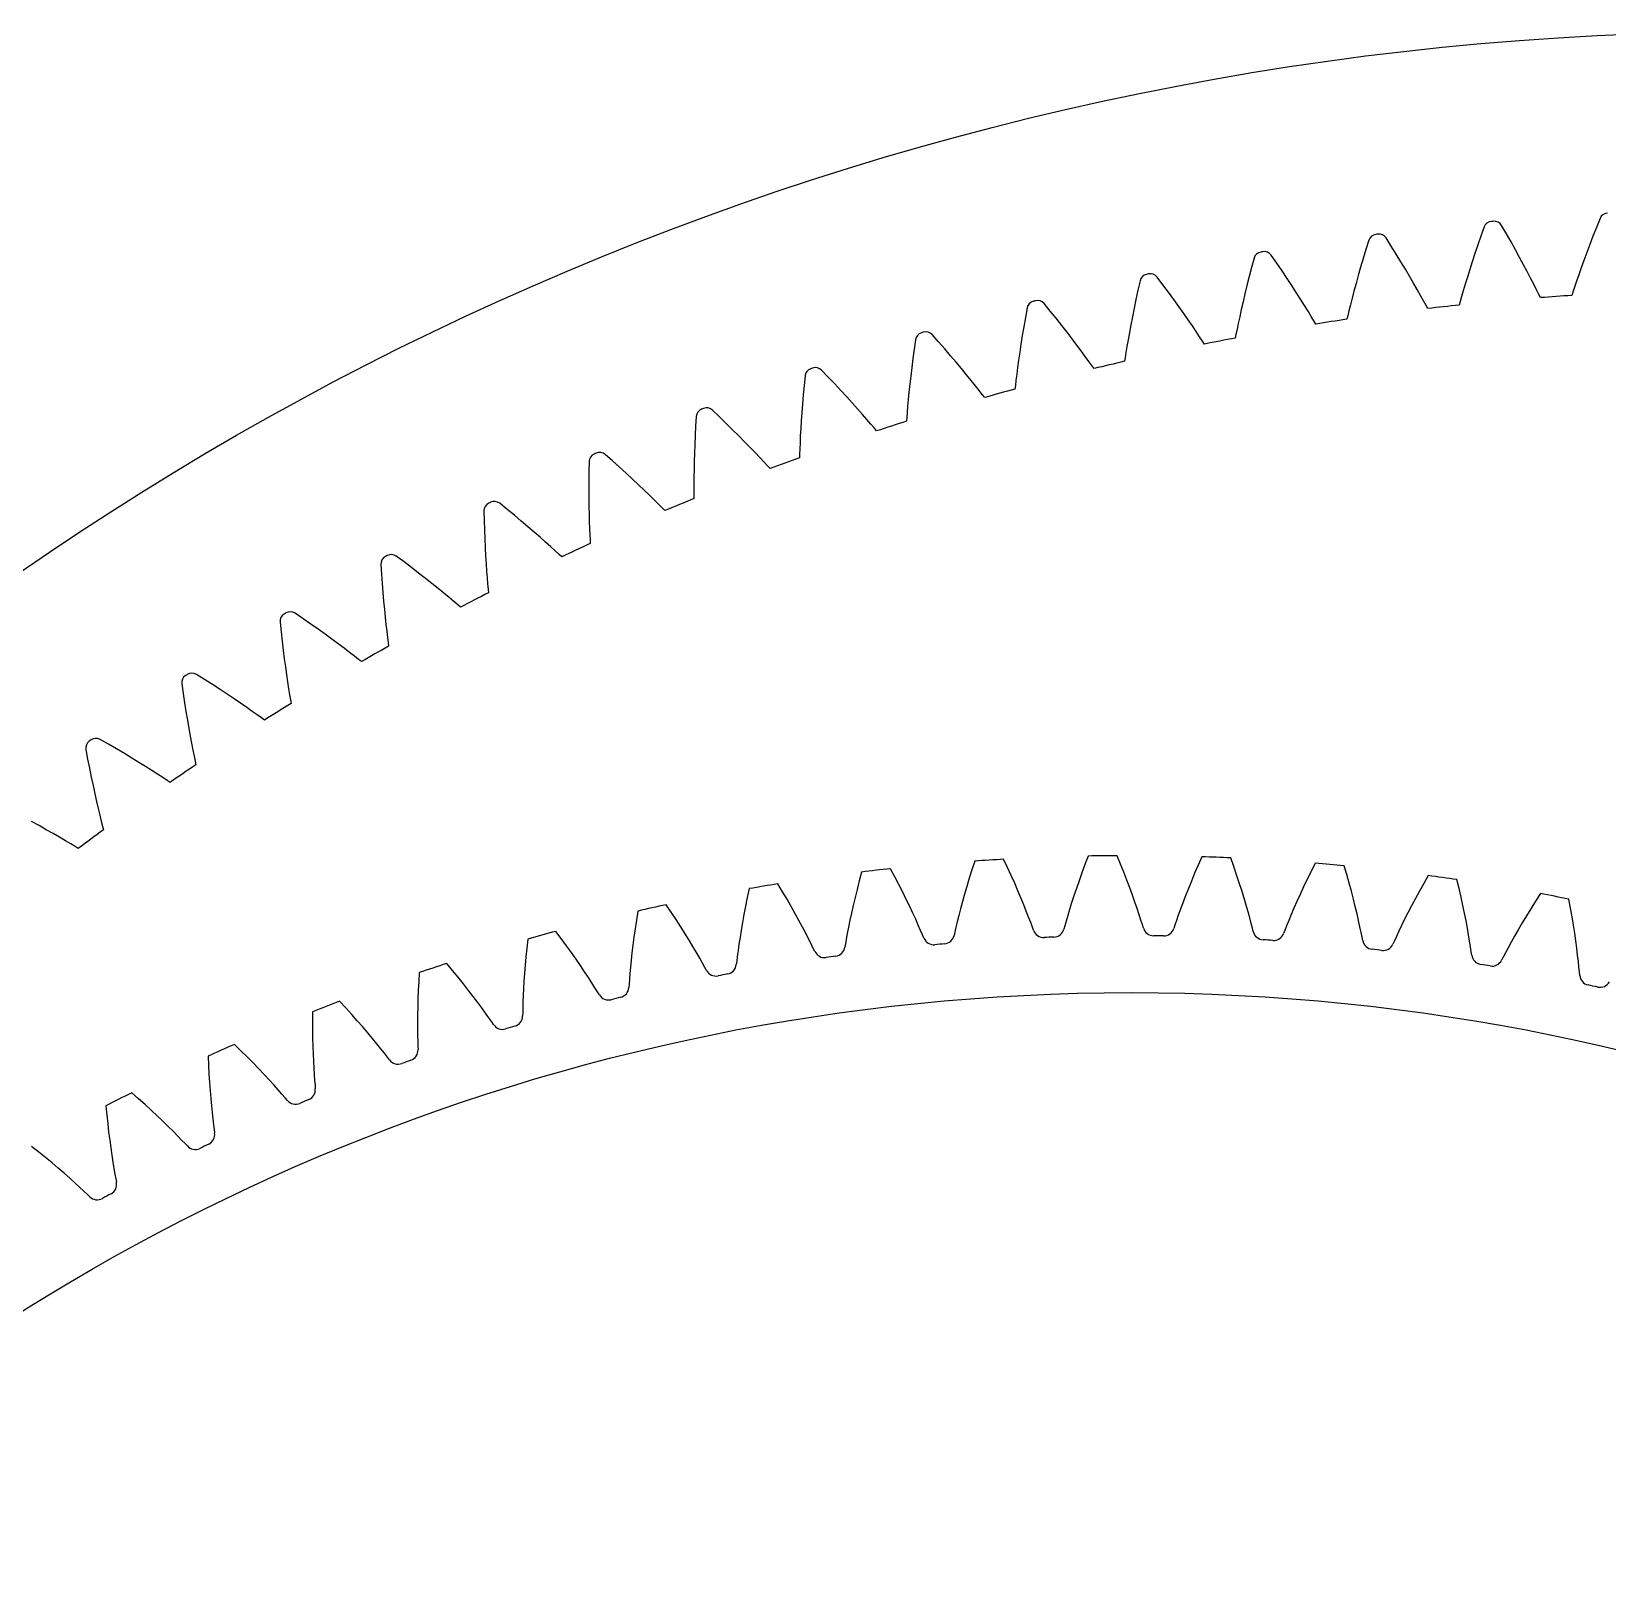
# Model space of a CAD drawing. Header units: millimetres. Extents: x -86 to 86, y -86 to 86.
# Drawn here: x -48.4 to -4.11, y 42.52 to 85.66 of the extents above; entities that cross this region are included whole.
import ezdxf

# ---------------------------------------------------------------- set-up
doc = ezdxf.new("R2010")
doc.units = ezdxf.units.MM

msp = doc.modelspace()

# ---------------------------------------------------------------- linework, layer by layer
at = {"layer": 'journal'}
msp.add_circle((-17.5, 0), 58.65, dxfattribs=at)
at = {"layer": 'outer'}
msp.add_circle((0, 0), 85.663286, dxfattribs=at)
at = {"layer": 'output_ring'}
for p, q in [((-7.579209, 80.168889), (-7.670184, 79.912861)), ((-6.953675, 79.978393), (-7.089586, 80.21367)), ((-4.425368, 80.158051), (-4.521772, 79.913331)), ((-4.324092, 80.410182), (-4.425368, 80.158051)), ((-10.821873, 79.795878), (-10.902398, 79.536374)), ((-10.189134, 79.63089), (-10.334467, 79.860465)), ((-7.670184, 79.912861), (-7.756591, 79.664435)), ((-6.823636, 79.749764), (-6.953675, 79.978393)), ((-6.699955, 79.528322), (-6.823636, 79.749764)), ((-4.521772, 79.913331), (-4.612898, 79.676625)), ((-14.046757, 79.291763), (-14.1167, 79.029209)), ((-13.407851, 79.152552), (-13.562369, 79.37605)), ((-10.978667, 79.28465), (-11.050324, 79.041342)), ((-10.902398, 79.536374), (-10.978667, 79.28465)), ((-10.049936, 79.407718), (-10.189134, 79.63089)), ((-9.917382, 79.19147), (-10.049936, 79.407718)), ((-7.83805, 79.42423), (-7.914523, 79.192954)), ((-7.756591, 79.664435), (-7.83805, 79.42423)), ((-6.582796, 79.314756), (-6.699955, 79.528322)), ((-6.47239, 79.109909), (-6.582796, 79.314756)), ((-4.698681, 79.448638), (-4.779012, 79.230238)), ((-4.612898, 79.676625), (-4.698681, 79.448638)), ((-14.1167, 79.029209), (-14.182704, 78.774601)), ((-13.259724, 78.935205), (-13.407851, 79.152552)), ((-13.118515, 78.724507), (-13.259724, 78.935205)), ((-11.050324, 79.041342), (-11.117361, 78.807157)), ((-9.791665, 78.982827), (-9.917382, 79.19147)), ((-9.673048, 78.782623), (-9.791665, 78.982827)), ((-7.985937, 78.971478), (-8.052167, 78.760915)), ((-7.914523, 79.192954), (-7.985937, 78.971478)), ((-6.369062, 78.914854), (-6.47239, 79.109909)), ((-6.27329, 78.731014), (-6.369062, 78.914854)), ((-4.922534, 78.826997), (-4.985003, 78.645723)), ((-4.853721, 79.022532), (-4.922534, 78.826997)), ((-4.779012, 79.230238), (-4.853721, 79.022532)), ((-17.307807, 78.392199), (-17.363439, 78.135125)), ((-17.248562, 78.657372), (-17.307807, 78.392199)), ((-16.604539, 78.544168), (-16.767988, 78.761219)), ((-16.447726, 78.333002), (-16.604539, 78.544168)), ((-14.244442, 78.528589), (-14.301934, 78.291879)), ((-14.182704, 78.774601), (-14.244442, 78.528589)), ((-12.984446, 78.52113), (-13.118515, 78.724507)), ((-12.857813, 78.325897), (-12.984446, 78.52113)), ((-11.179741, 78.582968), (-11.237384, 78.369895)), ((-11.117361, 78.807157), (-11.179741, 78.582968)), ((-9.5619, 78.591916), (-9.673048, 78.782623)), ((-9.458756, 78.412108), (-9.5619, 78.591916)), ((-9.364441, 78.245174), (-9.458756, 78.412108)), ((-8.113, 78.562752), (-8.168071, 78.379096)), ((-8.052167, 78.760915), (-8.113, 78.562752)), ((-6.185817, 78.560395), (-6.27329, 78.731014)), ((-6.107898, 78.40612), (-6.185817, 78.560395)), ((-6.042061, 78.273998), (-6.107898, 78.40612)), ((-5.040323, 78.48198), (-5.086817, 78.341877)), ((-4.985003, 78.645723), (-5.040323, 78.48198)), ((-19.773947, 77.806735), (-19.946057, 78.016985)), ((-17.363439, 78.135125), (-17.415157, 77.886814)), ((-16.298094, 78.128199), (-16.447726, 78.333002)), ((-16.155893, 77.930423), (-16.298094, 78.128199)), ((-14.355178, 78.065347), (-14.404138, 77.850112)), ((-14.301934, 78.291879), (-14.355178, 78.065347)), ((-12.739027, 78.139851), (-12.857813, 78.325897)), ((-12.628682, 77.964371), (-12.739027, 78.139851)), ((-12.527679, 77.801396), (-12.628682, 77.964371)), ((-11.337719, 77.983692), (-11.379597, 77.816006)), ((-11.290136, 78.169429), (-11.337719, 77.983692)), ((-11.237384, 78.369895), (-11.290136, 78.169429)), ((-9.280334, 78.094183), (-9.364441, 78.245174)), ((-9.209196, 77.964838), (-9.280334, 78.094183)), ((-9.160993, 77.87631), (-9.209196, 77.964838)), ((-8.257488, 78.071373), (-8.284923, 77.974377)), ((-8.21671, 78.213245), (-8.257488, 78.071373)), ((-8.168071, 78.379096), (-8.21671, 78.213245)), ((-5.997485, 78.183589), (-6.042061, 78.273998)), ((-5.086817, 78.341877), (-5.118161, 78.246072)), ((-20.470478, 77.626391), (-20.515646, 77.367274)), ((-20.422028, 77.893747), (-20.470478, 77.626391)), ((-19.608704, 77.602098), (-19.773947, 77.806735)), ((-19.450896, 77.403527), (-19.608704, 77.602098)), ((-17.463009, 77.647968), (-17.507028, 77.419465)), ((-17.415157, 77.886814), (-17.463009, 77.647968)), ((-16.021452, 77.740482), (-16.155893, 77.930423)), ((-15.895225, 77.559403), (-16.021452, 77.740482)), ((-15.777859, 77.388539), (-15.895225, 77.559403)), ((-14.448723, 77.647673), (-14.488739, 77.46016)), ((-14.404138, 77.850112), (-14.448723, 77.647673)), ((-12.437522, 77.653938), (-12.527679, 77.801396)), ((-12.361201, 77.527582), (-12.437522, 77.653938)), ((-12.30945, 77.44108), (-12.361201, 77.527582)), ((-11.414592, 77.672598), (-11.438074, 77.57457)), ((-11.379597, 77.816006), (-11.414592, 77.672598)), ((-22.910865, 76.941467), (-23.091355, 77.144568)), ((-20.557259, 77.11707), (-20.595392, 76.876482)), ((-20.515646, 77.367274), (-20.557259, 77.11707)), ((-19.300797, 77.211676), (-19.450896, 77.403527)), ((-19.158769, 77.02734), (-19.300797, 77.211676)), ((-17.547226, 77.202423), (-17.58357, 76.998343)), ((-17.507028, 77.419465), (-17.547226, 77.202423)), ((-15.670334, 77.229791), (-15.777859, 77.388539)), ((-15.574275, 77.086108), (-15.670334, 77.229791)), ((-15.492896, 76.962949), (-15.574275, 77.086108)), ((-14.552942, 77.146207), (-14.572432, 77.047308)), ((-14.523788, 77.290916), (-14.552942, 77.146207)), ((-14.488739, 77.46016), (-14.523788, 77.290916)), ((-23.599516, 76.733043), (-23.634146, 76.472308)), ((-23.561941, 77.002143), (-23.599516, 76.733043)), ((-22.737465, 76.743694), (-22.910865, 76.941467)), ((-22.57174, 76.551682), (-22.737465, 76.743694)), ((-20.630115, 76.646382), (-20.661483, 76.42789)), ((-20.595392, 76.876482), (-20.630115, 76.646382)), ((-19.025307, 76.851525), (-19.158769, 77.02734)), ((-18.901113, 76.685557), (-19.025307, 76.851525)), ((-18.787243, 76.531298), (-18.901113, 76.685557)), ((-17.644116, 76.638837), (-17.667381, 76.493065)), ((-17.615955, 76.809362), (-17.644116, 76.638837)), ((-17.58357, 76.998343), (-17.615955, 76.809362)), ((-15.437682, 76.878614), (-15.492896, 76.962949)), ((-23.665585, 76.220624), (-23.693936, 75.978688)), ((-23.634146, 76.472308), (-23.665585, 76.220624)), ((-22.413989, 76.366071), (-22.57174, 76.551682)), ((-22.264607, 76.187642), (-22.413989, 76.366071)), ((-22.12413, 76.01738), (-22.264607, 76.187642)), ((-20.689528, 76.222505), (-20.714227, 76.032367)), ((-20.661483, 76.42789), (-20.689528, 76.222505)), ((-18.68544, 76.391625), (-18.787243, 76.531298)), ((-18.599137, 76.271865), (-18.68544, 76.391625)), ((-18.540551, 76.189838), (-18.599137, 76.271865)), ((-17.667381, 76.493065), (-17.682847, 76.393457)), ((-26.663141, 75.984025), (-26.68978, 75.713623)), ((-26.010142, 75.949783), (-26.198714, 76.145404)), ((-25.828869, 75.7592), (-26.010142, 75.949783)), ((-25.655498, 75.574062), (-25.828869, 75.7592)), ((-23.719306, 75.74737), (-23.741794, 75.527786)), ((-23.693936, 75.978688), (-23.719306, 75.74737)), ((-21.993312, 75.856582), (-22.12413, 76.01738)), ((-21.873284, 75.707063), (-21.993312, 75.856582)), ((-20.735454, 75.86084), (-20.752793, 75.714245)), ((-20.714227, 76.032367), (-20.735454, 75.86084)), ((-26.713815, 75.451699), (-26.735028, 75.198947)), ((-26.68978, 75.713623), (-26.713815, 75.451699)), ((-25.490355, 75.394996), (-25.655498, 75.574062)), ((-25.333865, 75.222768), (-25.490355, 75.394996)), ((-23.761492, 75.321433), (-23.778466, 75.13045)), ((-23.741794, 75.527786), (-23.761492, 75.321433)), ((-21.765905, 75.571631), (-21.873284, 75.707063)), ((-21.674819, 75.455467), (-21.765905, 75.571631)), ((-21.612957, 75.375881), (-21.674819, 75.455467)), ((-20.752793, 75.714245), (-20.76421, 75.614092)), ((-29.720534, 74.841065), (-29.736193, 74.569805)), ((-29.066683, 74.833314), (-29.263028, 75.021132)), ((-26.753552, 74.956061), (-26.769527, 74.723905)), ((-26.735028, 75.198947), (-26.753552, 74.956061)), ((-25.186603, 75.058339), (-25.333865, 75.222768)), ((-25.049376, 74.902974), (-25.186603, 75.058339)), ((-24.923388, 74.758443), (-25.049376, 74.902974)), ((-23.792724, 74.958204), (-23.804109, 74.811027)), ((-23.778466, 75.13045), (-23.792724, 74.958204)), ((-29.736193, 74.569805), (-29.749594, 74.307123)), ((-28.877836, 74.650234), (-29.066683, 74.833314)), ((-28.697105, 74.472274), (-28.877836, 74.650234)), ((-28.524841, 74.300048), (-28.697105, 74.472274)), ((-26.783098, 74.50359), (-26.794417, 74.296608)), ((-26.769527, 74.723905), (-26.783098, 74.50359)), ((-24.810608, 74.627473), (-24.923388, 74.758443)), ((-24.71489, 74.515096), (-24.810608, 74.627473)), ((-24.649853, 74.438083), (-24.71489, 74.515096)), ((-23.804109, 74.811027), (-23.811457, 74.710494)), ((-29.760546, 74.053719), (-29.769212, 73.810282)), ((-29.749594, 74.307123), (-29.760546, 74.053719)), ((-28.3615, 74.134303), (-28.524841, 74.300048)), ((-28.207695, 73.975977), (-28.3615, 74.134303)), ((-28.064285, 73.826301), (-28.207695, 73.975977)), ((-26.803637, 74.105095), (-26.810903, 73.932412)), ((-26.794417, 74.296608), (-26.803637, 74.105095)), ((-32.729096, 73.575141), (-32.733749, 73.30347)), ((-32.075468, 73.593895), (-32.279263, 73.773601)), ((-31.879357, 73.418618), (-32.075468, 73.593895)), ((-29.775765, 73.577669), (-29.780397, 73.356984)), ((-29.769212, 73.810282), (-29.775765, 73.577669)), ((-27.932542, 73.686994), (-28.064285, 73.826301)), ((-27.814548, 73.560703), (-27.932542, 73.686994)), ((-27.714354, 73.452297), (-27.814548, 73.560703)), ((-26.816314, 73.784894), (-26.819582, 73.684146)), ((-26.810903, 73.932412), (-26.816314, 73.784894)), ((-32.733749, 73.30347), (-32.736494, 73.04046)), ((-31.691562, 73.248128), (-31.879357, 73.418618)), ((-31.51246, 73.083025), (-31.691562, 73.248128)), ((-31.342536, 72.924036), (-31.51246, 73.083025)), ((-29.783318, 73.149714), (-29.78477, 72.957985)), ((-29.780397, 73.356984), (-29.783318, 73.149714)), ((-27.646249, 73.377982), (-27.714354, 73.452297)), ((-32.736494, 73.04046), (-32.737168, 72.786821)), ((-32.737168, 72.786821), (-32.735961, 72.543232)), ((-31.182442, 72.772072), (-31.342536, 72.924036)), ((-31.033083, 72.628331), (-31.182442, 72.772072)), ((-30.895804, 72.494478), (-31.033083, 72.628331)), ((-29.78477, 72.957985), (-29.785032, 72.785149)), ((-29.785032, 72.785149), (-29.78446, 72.637534)), ((-29.78446, 72.637534), (-29.783642, 72.536736)), ((-35.683884, 72.188334), (-35.677524, 71.916697)), ((-35.031554, 72.233561), (-35.242464, 72.404861)), ((-34.8285, 72.066375), (-35.031554, 72.233561)), ((-32.735961, 72.543232), (-32.733082, 72.310545)), ((-32.733082, 72.310545), (-32.728766, 72.089854)), ((-30.772789, 72.373072), (-30.895804, 72.494478)), ((-30.668284, 72.268816), (-30.772789, 72.373072)), ((-30.597223, 72.197322), (-30.668284, 72.268816)), ((-35.677524, 71.916697), (-35.669608, 71.653792)), ((-34.633951, 71.903636), (-34.8285, 72.066375)), ((-34.448304, 71.745927), (-34.633951, 71.903636)), ((-34.272077, 71.593954), (-34.448304, 71.745927)), ((-32.728766, 72.089854), (-32.723286, 71.882636)), ((-32.723286, 71.882636), (-32.716966, 71.691005)), ((-35.669608, 71.653792), (-35.660002, 71.400334)), ((-35.660002, 71.400334), (-35.648925, 71.156994)), ((-34.105956, 71.448604), (-34.272077, 71.593954)), ((-33.950895, 71.311033), (-34.105956, 71.448604)), ((-33.808304, 71.182853), (-33.950895, 71.311033)), ((-32.716966, 71.691005), (-32.710224, 71.518301)), ((-32.710224, 71.518301), (-32.70367, 71.370829)), ((-32.70367, 71.370829), (-32.698768, 71.270148)), ((-37.930082, 70.754547), (-38.147761, 70.917159)), ((-35.648925, 71.156994), (-35.636618, 70.924615)), ((-35.636618, 70.924615), (-35.623363, 70.70428)), ((-33.680469, 71.066533), (-33.808304, 71.182853)), ((-33.571825, 70.966597), (-33.680469, 71.066533)), ((-33.497926, 70.898042), (-33.571825, 70.966597)), ((-38.580044, 70.682921), (-38.56268, 70.411765)), ((-38.56268, 70.411765), (-38.544116, 70.149397)), ((-37.72042, 70.595728), (-37.930082, 70.754547)), ((-37.519435, 70.441006), (-37.72042, 70.595728)), ((-37.32755, 70.29095), (-37.519435, 70.441006)), ((-35.623363, 70.70428), (-35.609489, 70.497454)), ((-35.609489, 70.497454), (-35.595408, 70.306237)), ((-38.544116, 70.149397), (-38.524248, 69.896536)), ((-37.145309, 70.146244), (-37.32755, 70.29095)), ((-36.973434, 70.007745), (-37.145309, 70.146244)), ((-36.812925, 69.876572), (-36.973434, 70.007745)), ((-35.595408, 70.306237), (-35.581673, 70.133948)), ((-35.581673, 70.133948), (-35.569148, 69.986863)), ((-35.569148, 69.986863), (-35.56017, 69.886463)), ((-38.524248, 69.896536), (-38.503318, 69.653846)), ((-38.503318, 69.653846), (-38.481604, 69.422156)), ((-36.665256, 69.754276), (-36.812925, 69.876572)), ((-36.532813, 69.643231), (-36.665256, 69.754276)), ((-36.420208, 69.54778), (-36.532813, 69.643231)), ((-36.343592, 69.482276), (-36.420208, 69.54778)), ((-40.766291, 69.159284), (-40.990382, 69.31294)), ((-40.550365, 69.009091), (-40.766291, 69.159284)), ((-38.481604, 69.422156), (-38.45943, 69.202539)), ((-38.45943, 69.202539), (-38.437186, 68.996445)), ((-41.412817, 69.061376), (-41.384479, 68.791147)), ((-41.384479, 68.791147), (-41.355297, 68.529747)), ((-40.343276, 68.862642), (-40.550365, 69.009091)), ((-40.145467, 68.720486), (-40.343276, 68.862642)), ((-39.957511, 68.583284), (-40.145467, 68.720486)), ((-38.437186, 68.996445), (-38.415368, 68.805956)), ((-38.415368, 68.805956), (-38.394661, 68.634365)), ((-41.355297, 68.529747), (-41.325198, 68.277899)), ((-41.325198, 68.277899), (-41.29445, 68.036256)), ((-39.780165, 68.451864), (-39.957511, 68.583284)), ((-39.614472, 68.327303), (-39.780165, 68.451864)), ((-39.461968, 68.211092), (-39.614472, 68.327303)), ((-39.325134, 68.105506), (-39.461968, 68.211092)), ((-38.394661, 68.634365), (-38.376186, 68.487909)), ((-38.376186, 68.487909), (-38.363147, 68.387955)), ((-41.29445, 68.036256), (-41.263364, 67.805636)), ((-41.263364, 67.805636), (-41.232309, 67.587099)), ((-39.208753, 68.014697), (-39.325134, 68.105506)), ((-39.129545, 67.952352), (-39.208753, 68.014697)), ((-44.177548, 67.326364), (-44.138282, 67.057506)), ((-43.535522, 67.450392), (-43.765655, 67.594841)), ((-43.313687, 67.309074), (-43.535522, 67.450392)), ((-41.232309, 67.587099), (-41.201731, 67.382076)), ((-41.201731, 67.382076), (-41.172211, 67.192627)), ((-44.138282, 67.057506), (-44.098532, 66.797502)), ((-43.100832, 67.171137), (-43.313687, 67.309074)), ((-42.897425, 67.037113), (-43.100832, 67.171137)), ((-42.704064, 66.907641), (-42.897425, 67.037113)), ((-42.521537, 66.783517), (-42.704064, 66.907641)), ((-41.172211, 67.192627), (-41.144568, 67.022016)), ((-41.144568, 67.022016), (-41.120172, 66.876429)), ((-41.120172, 66.876429), (-41.103093, 66.777085)), ((-44.098532, 66.797502), (-44.05825, 66.547081)), ((-44.05825, 66.547081), (-44.017735, 66.306883)), ((-42.350932, 66.665773), (-42.521537, 66.783517)), ((-42.193844, 66.555838), (-42.350932, 66.665773)), ((-42.052843, 66.455884), (-42.193844, 66.555838)), ((-41.932878, 66.369866), (-42.052843, 66.455884)), ((-44.017735, 66.306883), (-43.977329, 66.077712)), ((-43.977329, 66.077712), (-43.937443, 65.860613)), ((-41.851208, 66.310781), (-41.932878, 66.369866)), ((-46.233224, 65.630679), (-46.469022, 65.765683)), ((-46.005844, 65.498467), (-46.233224, 65.630679)), ((-43.937443, 65.860613), (-43.898581, 65.656997)), ((-43.898581, 65.656997), (-43.861408, 65.4689)), ((-46.869696, 65.480735), (-46.819567, 65.213688)), ((-46.819567, 65.213688), (-46.769312, 64.95551)), ((-45.787574, 65.36927), (-46.005844, 65.498467)), ((-45.578903, 65.2436), (-45.787574, 65.36927)), ((-45.380453, 65.12207), (-45.578903, 65.2436)), ((-45.193046, 65.005444), (-45.380453, 65.12207)), ((-43.861408, 65.4689), (-43.826873, 65.29955)), ((-43.826873, 65.29955), (-43.796598, 65.155071)), ((-43.796598, 65.155071), (-43.775507, 65.056501)), ((-46.769312, 64.95551), (-46.718915, 64.706927)), ((-46.718915, 64.706927), (-46.668699, 64.468567)), ((-45.01781, 64.894711), (-45.193046, 65.005444)), ((-44.856396, 64.791232), (-45.01781, 64.894711)), ((-44.71146, 64.697074), (-44.856396, 64.791232)), ((-44.588108, 64.615989), (-44.71146, 64.697074)), ((-46.668699, 64.468567), (-46.619039, 64.241223)), ((-46.619039, 64.241223), (-46.570387, 64.025918)), ((-44.50411, 64.560263), (-44.588108, 64.615989)), ((-46.570387, 64.025918), (-46.523306, 63.824045)), ((-46.523306, 63.824045), (-46.478541, 63.637609)), ((-48.185494, 63.342891), (-48.399087, 63.460001)), ((-47.982283, 63.229503), (-48.185494, 63.342891)), ((-46.478541, 63.637609), (-46.437172, 63.469797)), ((-46.437172, 63.469797), (-46.401066, 63.326664)), ((-46.401066, 63.326664), (-46.375998, 63.22903)), ((-47.790303, 63.120568), (-47.982283, 63.229503)), ((-47.610724, 63.017027), (-47.790303, 63.120568)), ((-47.445249, 62.920175), (-47.610724, 63.017027)), ((-47.296616, 62.831968), (-47.445249, 62.920175)), ((-47.170079, 62.755948), (-47.296616, 62.831968)), ((-47.083892, 62.703672), (-47.170079, 62.755948))]:
    msp.add_line(p, q, dxfattribs=at)
for centre, radius, start, end in [((-7.353843, 80.086365), 0.24, 95.24641, 159.888554), ((0, 0), 80.663286, 95.205203, 95.24641), ((-7.296243, 80.091633), 0.24, 30.563059, 95.205203), ((-4.102255, 80.318593), 0.24, 92.923829, 157.565973), ((-10.593348, 79.722556), 0.24, 97.568991, 162.211134), ((0, 0), 80.663286, 97.527784, 97.568991), ((-10.536009, 79.730154), 0.24, 32.88564, 97.527784), ((-13.815448, 79.227762), 0.24, 99.891571, 164.533715), ((0, 0), 80.663286, 99.850364, 99.891571), ((-13.758464, 79.237678), 0.24, 35.20822, 99.850364), ((-17.01485, 78.602798), 0.24, 102.214152, 166.856296), ((0, 0), 80.663286, 102.172945, 102.214152), ((-16.958314, 78.615014), 0.24, 37.530801, 102.172945), ((-20.186296, 77.848689), 0.24, 104.536732, 169.178876), ((0, 0), 80.663286, 104.495526, 104.536732), ((-20.130302, 77.863187), 0.24, 39.853382, 104.495526), ((0, 0), 78.413286, 96.065028, 96.709165), ((0, 0), 78.413286, 93.742448, 94.386584), ((0, 0), 78.413286, 98.387609, 99.031746), ((-23.324576, 76.966675), 0.24, 106.859313, 171.501457), ((0, 0), 80.663286, 106.818106, 106.859313), ((-23.269216, 76.98343), 0.24, 42.175962, 106.818106), ((0, 0), 78.413286, 100.71019, 101.354326), ((-26.424534, 75.958205), 0.24, 109.181894, 173.824038), ((0, 0), 80.663286, 109.140687, 109.181894), ((-26.369898, 75.97719), 0.24, 44.498543, 109.140687), ((0, 0), 78.413286, 103.03277, 103.676907), ((0, 0), 78.413286, 105.355351, 105.999488), ((-29.481076, 74.824936), 0.24, 111.504474, 176.146618), ((0, 0), 80.663286, 111.463268, 111.504474), ((-29.427255, 74.846119), 0.24, 46.821124, 111.463268), ((0, 0), 78.413286, 107.677932, 108.322068), ((-32.489181, 73.56873), 0.24, 113.827055, 178.469199), ((0, 0), 80.663286, 113.785848, 113.827055), ((-32.436263, 73.592077), 0.24, 49.143704, 113.785848), ((0, 0), 78.413286, 110.000512, 110.644649), ((-35.443907, 72.19165), 0.24, 116.149636, 180.79178), ((0, 0), 80.663286, 116.108429, 116.149636), ((-35.391978, 72.217123), 0.24, 51.466285, 116.108429), ((0, 0), 78.413286, 112.323093, 112.96723), ((-38.340398, 70.69596), 0.24, 118.472216, 183.11436), ((0, 0), 80.663286, 118.431009, 118.472216), ((-38.289544, 70.723516), 0.24, 53.788866, 118.431009), ((0, 0), 78.413286, 114.645674, 115.28981), ((0, 0), 78.413286, 116.968254, 117.612391), ((-41.173896, 69.084117), 0.24, 120.794797, 185.436941), ((0, 0), 80.663286, 120.75359, 120.794797), ((-41.124201, 69.113711), 0.24, 56.111446, 120.75359), ((0, 0), 78.413286, 119.290835, 119.934972), ((-43.939746, 67.358768), 0.24, 123.117378, 187.759522), ((0, 0), 80.663286, 123.076171, 123.117378), ((-43.89129, 67.390352), 0.24, 58.434027, 123.076171), ((0, 0), 78.413286, 121.613416, 122.257552), ((-46.633402, 65.522749), 0.24, 125.439958, 190.082102), ((0, 0), 80.663286, 125.398751, 125.439958), ((-46.586267, 65.556271), 0.24, 60.756608, 125.398751), ((0, 0), 78.413286, 123.935996, 124.580133), ((0, 0), 78.413286, 126.258577, 126.902714)]:
    msp.add_arc(centre, radius, start, end, dxfattribs=at)
at = {"layer": 'thin_ring_external'}
for p, q in [((-18.704861, 62.488385), (-18.796472, 62.249328)), ((-17.793713, 62.262134), (-17.8914, 62.498774)), ((-15.512595, 62.468394), (-15.616293, 62.234326)), ((-25.071642, 62.039667), (-25.138395, 61.792512)), ((-24.142171, 61.907521), (-24.263482, 62.132965)), ((-21.973269, 62.101928), (-22.047358, 61.865775)), ((-21.893983, 62.345352), (-21.973269, 62.101928)), ((-20.972471, 62.16592), (-21.082114, 62.397263)), ((-20.868909, 61.941125), (-20.972471, 62.16592)), ((-18.882523, 62.017265), (-18.96303, 61.792761)), ((-18.796472, 62.249328), (-18.882523, 62.017265)), ((-17.701764, 62.032345), (-17.793713, 62.262134)), ((-17.615549, 61.80997), (-17.701764, 62.032345)), ((-15.714081, 62.00696), (-15.805946, 61.786859)), ((-15.616293, 62.234326), (-15.714081, 62.00696)), ((-14.614188, 62.195914), (-14.699664, 62.437233)), ((-14.534092, 61.96173), (-14.614188, 62.195914)), ((-12.441029, 62.056961), (-12.550299, 61.834885)), ((-12.325514, 62.285429), (-12.441029, 62.056961)), ((-11.442192, 61.967432), (-11.515235, 62.212801)), ((-28.229548, 61.572127), (-28.283593, 61.321886)), ((-27.294541, 61.487613), (-27.427206, 61.706568)), ((-25.200329, 61.552884), (-25.25752, 61.321339)), ((-25.138395, 61.792512), (-25.200329, 61.552884)), ((-24.027265, 61.688308), (-24.142171, 61.907521)), ((-23.918821, 61.475885), (-24.027265, 61.688308)), ((-22.116297, 61.637452), (-22.180119, 61.417635)), ((-22.047358, 61.865775), (-22.116297, 61.637452)), ((-20.771453, 61.723442), (-20.868909, 61.941125)), ((-20.680154, 61.513544), (-20.771453, 61.723442)), ((-19.037993, 61.576489), (-19.107388, 61.369281)), ((-18.96303, 61.792761), (-19.037993, 61.576489)), ((-17.535087, 61.595683), (-17.615549, 61.80997)), ((-17.460424, 61.390315), (-17.535087, 61.595683)), ((-15.891855, 61.574697), (-15.971739, 61.371303)), ((-15.805946, 61.786859), (-15.891855, 61.574697)), ((-14.459345, 61.735242), (-14.534092, 61.96173)), ((-14.38993, 61.517127), (-14.459345, 61.735242)), ((-12.653283, 61.619762), (-12.749912, 61.412263)), ((-12.550299, 61.834885), (-12.653283, 61.619762)), ((-11.374158, 61.729463), (-11.442192, 61.967432)), ((-11.311073, 61.499455), (-11.374158, 61.729463)), ((-9.278963, 61.717697), (-9.399429, 61.50149)), ((-9.151933, 61.939969), (-9.278963, 61.717697)), ((-8.286001, 61.577283), (-8.346419, 61.826062)), ((-8.230206, 61.336151), (-8.286001, 61.577283)), ((-30.421359, 60.907291), (-30.56503, 61.119187)), ((-28.283593, 61.321886), (-28.333212, 61.079408)), ((-27.168592, 61.274553), (-27.294541, 61.487613)), ((-27.049443, 61.067945), (-27.168592, 61.274553)), ((-25.25752, 61.321339), (-25.310035, 61.09855)), ((-23.816924, 61.270922), (-23.918821, 61.475885)), ((-23.721704, 61.07424), (-23.816924, 61.270922)), ((-22.238843, 61.207154), (-22.292457, 61.007069)), ((-22.180119, 61.417635), (-22.238843, 61.207154)), ((-20.595101, 61.312256), (-20.680154, 61.513544)), ((-20.516441, 61.120629), (-20.595101, 61.312256)), ((-20.444413, 60.940054), (-20.516441, 61.120629)), ((-19.171148, 61.172195), (-19.229142, 60.986636)), ((-19.107388, 61.369281), (-19.171148, 61.172195)), ((-17.391651, 61.194922), (-17.460424, 61.390315)), ((-17.328937, 61.010904), (-17.391651, 61.194922)), ((-16.04548, 61.177729), (-16.112873, 60.995374)), ((-15.971739, 61.371303), (-16.04548, 61.177729)), ((-14.325849, 61.308214), (-14.38993, 61.517127)), ((-14.267143, 61.109564), (-14.325849, 61.308214)), ((-12.840077, 61.213213), (-12.923606, 61.023658)), ((-12.749912, 61.412263), (-12.840077, 61.213213)), ((-11.252885, 61.278079), (-11.311073, 61.499455)), ((-11.199556, 61.066167), (-11.252885, 61.278079)), ((-9.513263, 61.291906), (-9.620362, 61.089612)), ((-9.399429, 61.50149), (-9.513263, 61.291906)), ((-8.178948, 61.103222), (-8.230206, 61.336151)), ((-6.138344, 61.217419), (-6.269693, 61.007645)), ((-6.000131, 61.432915), (-6.138344, 61.217419)), ((-5.153847, 61.026487), (-5.201484, 61.278026)), ((-31.400659, 60.691279), (-31.437831, 60.446583)), ((-31.359461, 60.943952), (-31.400659, 60.691279)), ((-30.284695, 60.70094), (-30.421359, 60.907291)), ((-30.155152, 60.500685), (-30.284695, 60.70094)), ((-28.378505, 60.845245), (-28.419576, 60.620065)), ((-28.333212, 61.079408), (-28.378505, 60.845245)), ((-26.937213, 60.868452), (-27.049443, 61.067945)), ((-26.832075, 60.676888), (-26.937213, 60.868452)), ((-26.734281, 60.494282), (-26.832075, 60.676888)), ((-25.401263, 60.682783), (-25.440029, 60.492278)), ((-25.357935, 60.885345), (-25.401263, 60.682783)), ((-25.310035, 61.09855), (-25.357935, 60.885345)), ((-23.633362, 60.886879), (-23.721704, 61.07424)), ((-23.552208, 60.710217), (-23.633362, 60.886879)), ((-23.478751, 60.546197), (-23.552208, 60.710217)), ((-22.3409, 60.818792), (-22.384017, 60.644322)), ((-22.292457, 61.007069), (-22.3409, 60.818792)), ((-20.379427, 60.772497), (-20.444413, 60.940054)), ((-20.322235, 60.621017), (-20.379427, 60.772497)), ((-19.281111, 60.814596), (-19.326539, 60.659183)), ((-19.229142, 60.986636), (-19.281111, 60.814596)), ((-17.272591, 60.840248), (-17.328937, 61.010904)), ((-17.223209, 60.686045), (-17.272591, 60.840248)), ((-17.182118, 60.554067), (-17.223209, 60.686045)), ((-16.226863, 60.67332), (-16.271311, 60.542435)), ((-16.173558, 60.826212), (-16.226863, 60.67332)), ((-16.112873, 60.995374), (-16.173558, 60.826212)), ((-14.213907, 60.922585), (-14.267143, 61.109564)), ((-14.166349, 60.749274), (-14.213907, 60.922585)), ((-14.124904, 60.59275), (-14.166349, 60.749274)), ((-13.069466, 60.679138), (-13.130508, 60.529168)), ((-13.000222, 60.844981), (-13.069466, 60.679138)), ((-12.923606, 61.023658), (-13.000222, 60.844981)), ((-11.151069, 60.864778), (-11.199556, 61.066167)), ((-11.10745, 60.675325), (-11.151069, 60.864778)), ((-11.068803, 60.499811), (-11.10745, 60.675325)), ((-9.813672, 60.710382), (-9.899311, 60.535851)), ((-9.720573, 60.895426), (-9.813672, 60.710382)), ((-9.620362, 61.089612), (-9.720573, 60.895426)), ((-8.132139, 60.879164), (-8.178948, 61.103222)), ((-8.0897, 60.664806), (-8.132139, 60.879164)), ((-6.39408, 60.804147), (-6.511368, 60.607585)), ((-6.269693, 61.007645), (-6.39408, 60.804147)), ((-5.110438, 60.782821), (-5.153847, 61.026487)), ((-5.07114, 60.547578), (-5.110438, 60.782821)), ((-33.514466, 60.168069), (-33.66877, 60.372352)), ((-31.437831, 60.446583), (-31.471109, 60.210413)), ((-30.032882, 60.307183), (-30.155152, 60.500685)), ((-29.9181, 60.121237), (-30.032882, 60.307183)), ((-28.456527, 60.404693), (-28.489455, 60.200183)), ((-28.419576, 60.620065), (-28.456527, 60.404693)), ((-26.644213, 60.321995), (-26.734281, 60.494282)), ((-26.562477, 60.16194), (-26.644213, 60.321995)), ((-25.474181, 60.315835), (-25.503522, 60.156598)), ((-25.440029, 60.492278), (-25.474181, 60.315835)), ((-23.413899, 60.397835), (-23.478751, 60.546197)), ((-23.359562, 60.270736), (-23.413899, 60.397835)), ((-23.32152, 60.183887), (-23.359562, 60.270736)), ((-22.452318, 60.352056), (-22.474309, 60.259826)), ((-22.421451, 60.486792), (-22.452318, 60.352056)), ((-22.384017, 60.644322), (-22.421451, 60.486792)), ((-20.274459, 60.491309), (-20.322235, 60.621017)), ((-20.240901, 60.402631), (-20.274459, 60.491309)), ((-19.364246, 60.526198), (-19.390918, 60.435211)), ((-19.326539, 60.659183), (-19.364246, 60.526198)), ((-17.153131, 60.463791), (-17.182118, 60.554067)), ((-16.271311, 60.542435), (-16.302594, 60.452928)), ((-14.090606, 60.458846), (-14.124904, 60.59275)), ((-14.066267, 60.367208), (-14.090606, 60.458846)), ((-13.181581, 60.400723), (-13.217393, 60.312931)), ((-13.130508, 60.529168), (-13.181581, 60.400723)), ((-11.035405, 60.341376), (-11.068803, 60.499811)), ((-11.007989, 60.205896), (-11.035405, 60.341376)), ((-10.045552, 60.227103), (-10.103117, 60.101433)), ((-9.976932, 60.37376), (-10.045552, 60.227103)), ((-9.899311, 60.535851), (-9.976932, 60.37376)), ((-8.051559, 60.461204), (-8.0897, 60.664806)), ((-8.017671, 60.26977), (-8.051559, 60.461204)), ((-7.988036, 60.092512), (-8.017671, 60.26977)), ((-6.72379, 60.238721), (-6.818229, 60.06879)), ((-6.621364, 60.418769), (-6.72379, 60.238721)), ((-6.511368, 60.607585), (-6.621364, 60.418769)), ((-5.035833, 60.321422), (-5.07114, 60.547578)), ((-5.004394, 60.105176), (-5.035833, 60.321422)), ((-34.481459, 59.902335), (-34.506088, 59.65606)), ((-34.453217, 60.156782), (-34.481459, 59.902335)), ((-33.367444, 59.968965), (-33.514466, 60.168069)), ((-33.227845, 59.775586), (-33.367444, 59.968965)), ((-31.500628, 59.98343), (-31.526534, 59.766452)), ((-31.471109, 60.210413), (-31.500628, 59.98343)), ((-29.81111, 59.943863), (-29.9181, 60.121237)), ((-29.712361, 59.7764), (-29.81111, 59.943863)), ((-28.543542, 59.82999), (-28.564714, 59.669463)), ((-28.518444, 60.007946), (-28.543542, 59.82999)), ((-28.489455, 60.200183), (-28.518444, 60.007946)), ((-26.490134, 60.017082), (-26.562477, 60.16194)), ((-26.429378, 59.892923), (-26.490134, 60.017082)), ((-26.386951, 59.80813), (-26.429378, 59.892923)), ((-25.52747, 60.020462), (-25.544723, 59.927229)), ((-25.503522, 60.156598), (-25.52747, 60.020462)), ((-10.98836, 60.113134), (-11.007989, 60.205896)), ((-10.103117, 60.101433), (-10.143365, 60.015583)), ((-7.962771, 59.932578), (-7.988036, 60.092512)), ((-7.942308, 59.795875), (-7.962771, 59.932578)), ((-7.927442, 59.702232), (-7.942308, 59.795875)), ((-6.904026, 59.910874), (-6.980045, 59.767911)), ((-6.818229, 60.06879), (-6.904026, 59.910874)), ((-4.976699, 59.899892), (-5.004394, 60.105176)), ((-4.95263, 59.706978), (-4.976699, 59.899892)), ((-36.565793, 59.271875), (-36.730327, 59.468013)), ((-34.527264, 59.418499), (-34.545155, 59.190304)), ((-34.506088, 59.65606), (-34.527264, 59.418499)), ((-33.095854, 59.588579), (-33.227845, 59.775586)), ((-32.971727, 59.408737), (-33.095854, 59.588579)), ((-32.85582, 59.237057), (-32.971727, 59.408737)), ((-31.568112, 59.367061), (-31.584091, 59.188055)), ((-31.548977, 59.560527), (-31.568112, 59.367061)), ((-31.526534, 59.766452), (-31.548977, 59.560527)), ((-29.62256, 59.620726), (-29.712361, 59.7764)), ((-29.542915, 59.479752), (-29.62256, 59.620726)), ((-29.475899, 59.358857), (-29.542915, 59.479752)), ((-29.429197, 59.276341), (-29.475899, 59.358857)), ((-28.581679, 59.532281), (-28.594149, 59.438289)), ((-28.564714, 59.669463), (-28.581679, 59.532281)), ((-7.043951, 59.645345), (-7.08853, 59.561662)), ((-6.980045, 59.767911), (-7.043951, 59.645345)), ((-4.932085, 59.528438), (-4.95263, 59.706978)), ((-4.915019, 59.367423), (-4.932085, 59.528438)), ((-4.901563, 59.229853), (-4.915019, 59.367423)), ((-37.517956, 58.957112), (-37.529979, 58.709901)), ((-37.502743, 59.21267), (-37.517956, 58.957112)), ((-36.408797, 59.080538), (-36.565793, 59.271875)), ((-36.259506, 58.894539), (-36.408797, 59.080538)), ((-34.559948, 58.972286), (-34.571847, 58.765485)), ((-34.545155, 59.190304), (-34.559948, 58.972286)), ((-32.748649, 59.074854), (-32.85582, 59.237057)), ((-32.651016, 58.923969), (-32.748649, 59.074854)), ((-32.564277, 58.787246), (-32.651016, 58.923969)), ((-31.597039, 59.026657), (-31.606977, 58.888787)), ((-31.584091, 59.188055), (-31.597039, 59.026657)), ((-4.891497, 59.135573), (-4.901563, 59.229853)), ((-37.538996, 58.471569), (-37.545212, 58.242758)), ((-37.529979, 58.709901), (-37.538996, 58.471569)), ((-36.118139, 58.714516), (-36.259506, 58.894539)), ((-35.984991, 58.541246), (-36.118139, 58.714516)), ((-35.860468, 58.375709), (-35.984991, 58.541246)), ((-34.581078, 58.571294), (-34.587896, 58.391706)), ((-34.571847, 58.765485), (-34.581078, 58.571294)), ((-32.491175, 58.66993), (-32.564277, 58.787246)), ((-32.440321, 58.589906), (-32.491175, 58.66993)), ((-31.606977, 58.888787), (-31.614632, 58.794281)), ((-40.500085, 58.114078), (-40.502229, 57.858077)), ((-39.56738, 58.221047), (-39.741714, 58.408528)), ((-39.400819, 58.037976), (-39.56738, 58.221047)), ((-39.242225, 57.859843), (-39.400819, 58.037976)), ((-37.548854, 58.024269), (-37.550178, 57.81713)), ((-37.545212, 58.242758), (-37.548854, 58.024269)), ((-35.745156, 58.219189), (-35.860468, 58.375709)), ((-35.639945, 58.073487), (-35.745156, 58.219189)), ((-35.546338, 57.94137), (-35.639945, 58.073487)), ((-34.595472, 58.09166), (-34.598291, 57.996886)), ((-34.592586, 58.229856), (-34.595472, 58.09166)), ((-34.587896, 58.391706), (-34.592586, 58.229856)), ((-40.502229, 57.858077), (-40.501613, 57.610575)), ((-40.501613, 57.610575), (-40.49845, 57.372093)), ((-39.09185, 57.687273), (-39.242225, 57.859843)), ((-38.950029, 57.521028), (-39.09185, 57.687273)), ((-37.550178, 57.81713), (-37.549482, 57.622721)), ((-37.549482, 57.622721), (-37.547121, 57.443019)), ((-35.467342, 57.827941), (-35.546338, 57.94137)), ((-35.412468, 57.750618), (-35.467342, 57.827941)), ((-42.511396, 57.018328), (-42.695075, 57.196663)), ((-40.49845, 57.372093), (-40.492974, 57.143264)), ((-40.492974, 57.143264), (-40.485455, 56.924874)), ((-38.817217, 57.362064), (-38.950029, 57.521028)), ((-38.694062, 57.211637), (-38.817217, 57.362064)), ((-38.58155, 57.071497), (-38.694062, 57.211637)), ((-37.547121, 57.443019), (-37.543541, 57.281141)), ((-37.543541, 57.281141), (-37.539366, 57.142978)), ((-37.539366, 57.142978), (-37.537342, 57.048183)), ((-43.437422, 56.863874), (-43.426492, 56.608097)), ((-42.335704, 56.844), (-42.511396, 57.018328)), ((-42.168221, 56.674197), (-42.335704, 56.844)), ((-40.485455, 56.924874), (-40.476201, 56.717937)), ((-40.476201, 56.717937), (-40.465579, 56.523817)), ((-38.481318, 56.944332), (-38.58155, 57.071497)), ((-38.396633, 56.835084), (-38.481318, 56.944332)), ((-38.337883, 56.760664), (-38.396633, 56.835084)), ((-43.426492, 56.608097), (-43.413239, 56.360949)), ((-43.413239, 56.360949), (-43.397903, 56.12294)), ((-42.009232, 56.50953), (-42.168221, 56.674197)), ((-41.859107, 56.350744), (-42.009232, 56.50953)), ((-41.718351, 56.198769), (-41.859107, 56.350744)), ((-40.465579, 56.523817), (-40.454045, 56.34447)), ((-40.454045, 56.34447), (-40.442204, 56.182986)), ((-45.39016, 55.666854), (-45.582705, 55.835577)), ((-43.397903, 56.12294), (-43.38075, 55.894689)), ((-43.38075, 55.894689), (-43.36209, 55.676967)), ((-41.587676, 56.054827), (-41.718351, 56.198769)), ((-41.468154, 55.920614), (-41.587676, 56.054827)), ((-41.361561, 55.798733), (-41.468154, 55.920614)), ((-41.271408, 55.693952), (-41.361561, 55.798733)), ((-40.442204, 56.182986), (-40.43098, 56.045216)), ((-40.43098, 56.045216), (-40.424119, 55.950649)), ((-46.307091, 55.465318), (-46.283115, 55.210433)), ((-45.205796, 55.501725), (-45.39016, 55.666854)), ((-45.029861, 55.340695), (-45.205796, 55.501725)), ((-43.36209, 55.676967), (-43.342281, 55.470773)), ((-43.342281, 55.470773), (-43.321762, 55.277449)), ((-41.208934, 55.622628), (-41.271408, 55.693952)), ((-46.283115, 55.210433), (-46.25726, 54.964284)), ((-46.25726, 54.964284), (-46.229791, 54.727368)), ((-44.862671, 55.184361), (-45.029861, 55.340695)), ((-44.704634, 55.033447), (-44.862671, 55.184361)), ((-44.556302, 54.888858), (-44.704634, 55.033447)), ((-43.321762, 55.277449), (-43.301085, 55.098924)), ((-43.301085, 55.098924), (-43.281014, 54.938256)), ((-43.281014, 54.938256), (-43.26277, 54.801239)), ((-46.229791, 54.727368), (-46.201006, 54.500291)), ((-46.201006, 54.500291), (-46.171253, 54.283806)), ((-44.418448, 54.751775), (-44.556302, 54.888858)), ((-44.292229, 54.62384), (-44.418448, 54.751775)), ((-44.179551, 54.507561), (-44.292229, 54.62384)), ((-44.084166, 54.40752), (-44.179551, 54.507561)), ((-43.26277, 54.801239), (-43.251089, 54.707145)), ((-48.196161, 54.170152), (-48.39707, 54.328823)), ((-48.003606, 54.014651), (-48.196161, 54.170152)), ((-46.171253, 54.283806), (-46.140942, 54.078892)), ((-46.140942, 54.078892), (-46.110578, 53.886868)), ((-44.018132, 54.339479), (-44.084166, 54.40752)), ((-47.819679, 53.862815), (-48.003606, 54.014651)), ((-47.644724, 53.715222), (-47.819679, 53.862815)), ((-47.479188, 53.572574), (-47.644724, 53.715222)), ((-46.110578, 53.886868), (-46.080813, 53.709632)), ((-46.080813, 53.709632), (-46.052564, 53.550198)), ((-47.323666, 53.435748), (-47.479188, 53.572574)), ((-47.178992, 53.305883), (-47.323666, 53.435748)), ((-47.046406, 53.184559), (-47.178992, 53.305883)), ((-46.927938, 53.074185), (-47.046406, 53.184559)), ((-46.052564, 53.550198), (-46.027348, 53.414291)), ((-46.027348, 53.414291), (-46.010878, 53.320917)), ((-46.827569, 52.979145), (-46.927938, 53.074185)), ((-46.758146, 52.914565), (-46.827569, 52.979145))]:
    msp.add_line(p, q, dxfattribs=at)
for centre, radius, start, end in [((-17.5, 0), 62.5, 90.358811, 91.104604), ((-17.5, 0), 62.5, 87.431982, 88.177774), ((-17.5, 0), 62.5, 96.21247, 96.958262), ((-17.5, 0), 62.5, 93.28564, 94.031433), ((-17.5, 0), 62.5, 84.505153, 85.250945), ((-17.5, 0), 62.5, 99.139299, 99.885091), ((-17.5, 0), 62.5, 81.578323, 82.324116), ((-17.5, 0), 62.5, 102.066128, 102.811921), ((-17.5, 0), 62.5, 78.651494, 79.397286), ((-17.5, 0), 62.5, 104.992957, 105.73875), ((-22.768132, 60.320389), 0.3, 274.991311, 348.353271), ((-19.957183, 60.500122), 0.3, 198.963802, 272.325762), ((-19.681266, 60.510698), 0.3, 272.064482, 345.426442), ((-16.864806, 60.546668), 0.3, 196.036973, 269.398933), ((-17.5, 0), 60.25, 89.137652, 89.398933), ((-16.588708, 60.543142), 0.3, 269.137652, 342.499612), ((-13.774086, 60.435255), 0.3, 193.110144, 266.472104), ((-13.498528, 60.417636), 0.3, 266.210823, 339.572783), ((-26.114656, 59.934049), 0.3, 204.817461, 278.179421), ((-25.841255, 59.97271), 0.3, 277.91814, 351.2801), ((-23.04315, 60.295738), 0.3, 201.890632, 275.252592), ((-17.5, 0), 60.25, 94.991311, 95.252592), ((-17.5, 0), 60.25, 92.064482, 92.325762), ((-17.5, 0), 60.25, 86.210823, 86.472104), ((-10.693086, 60.166173), 0.3, 190.183314, 263.545275), ((-17.5, 0), 60.25, 83.283994, 83.545275), ((-10.418787, 60.134507), 0.3, 263.283994, 336.645954), ((-17.5, 0), 62.5, 107.919787, 108.665579), ((-28.892617, 59.46857), 0.3, 280.844969, 354.206929), ((-17.5, 0), 60.25, 97.91814, 98.179421), ((-7.629845, 59.740125), 0.3, 187.256485, 260.618445), ((-17.5, 0), 60.25, 80.357164, 80.618445), ((-7.357521, 59.694494), 0.3, 260.357164, 333.719125), ((-29.163687, 59.415999), 0.3, 207.74429, 281.10625), ((-17.5, 0), 60.25, 100.844969, 101.10625), ((-4.592353, 59.158221), 0.3, 184.329656, 257.691616), ((-4.322715, 59.098745), 0.3, 257.430335, 330.792295), ((-32.182288, 58.742939), 0.3, 210.671119, 284.033079), ((-17.5, 0), 60.25, 103.771799, 104.033079), ((-31.914256, 58.809283), 0.3, 283.771799, 357.133759), ((-17.5, 0), 60.25, 77.430335, 77.691616), ((-17.5, 0), 62.5, 110.846616, 111.592408), ((-35.162585, 57.916626), 0.3, 213.597949, 286.959909), ((-17.5, 0), 60.25, 106.698628, 106.959909), ((-34.898291, 57.996569), 0.3, 286.698628, 0.060588), ((-17.5, 0), 62.5, 113.773445, 114.519238), ((-38.096803, 56.939215), 0.3, 216.524778, 289.886738), ((-17.5, 0), 60.25, 109.625457, 109.886738), ((-37.836935, 57.032548), 0.3, 289.625457, 2.987417), ((-17.5, 0), 62.5, 116.700274, 117.446067), ((-40.722522, 55.919737), 0.3, 292.552286, 5.914247), ((-40.977286, 55.813256), 0.3, 219.451607, 292.813567), ((-17.5, 0), 60.25, 112.552286, 112.813567), ((-43.547525, 54.661037), 0.3, 295.479116, 8.841076), ((-43.796519, 54.541687), 0.3, 222.378436, 295.740397), ((-17.5, 0), 60.25, 115.479116, 115.740397), ((-46.304572, 53.259733), 0.3, 298.405945, 11.767905), ((-46.547147, 53.127824), 0.3, 225.305266, 298.667226), ((-17.5, 0), 60.25, 118.405945, 118.667226)]:
    msp.add_arc(centre, radius, start, end, dxfattribs=at)

doc.saveas('drawing.dxf')
